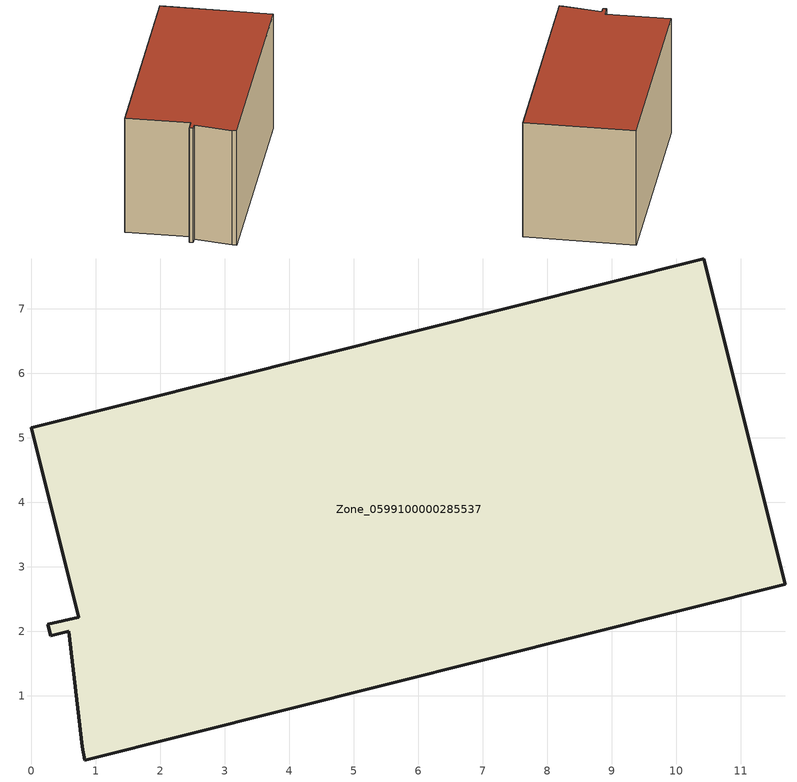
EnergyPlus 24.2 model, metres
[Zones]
Zone_0599100000285537
 floor ground (C_G): 0.31,1.93 0.26,2.11 0.73,2.22 0,5.15 10.42,7.77 11.69,2.73 0.83,0.01 0.79,0.21 0.59,2 z0
 wall outside (C_F): 0.26,2.11 0.31,1.93 0.59,2 0.79,0.21 0.83,0.01 11.69,2.73 10.42,7.77 0,5.15 0.73,2.22 0.26,2.11 z0:5.87
 roof outside (C_R): 0.79,0.21 0.83,0.01 11.69,2.73 10.42,7.77 0,5.15 0.73,2.22 0.26,2.11 0.31,1.93 0.59,2 z5.87
[BUILDING]
Pand.0599100000285537: North Axis=0; Terrain=City; Loads Convergence Tolerance Value=0.04; Temperature Convergence Tolerance Value=0.4; Solar Distribution=FullExterior; Maximum Number of Warmup Days=25; Minimum Number of Warmup Days=1
[Site:Location]
Rotterdam.The.Hague.AP_ZH_NLD Design_Conditions: Latitude=51.96; Longitude=4.45; Time Zone=1; Elevation=-4.5
[SITE:GROUNDTEMPERATURE:BUILDINGSURFACE]
18, 18, 18, 18, 18, 18, 18, 18, 18, 18, 18, 18
[MATERIAL] Thermal Absorptance=0.9; Solar Absorptance=0.7; Visible Absorptance=0.7
Name | Roughness | Thickness | Conductivity | Density | Specific Heat
G.TI.1992-2005 | MediumSmooth | 0.15 | 0.06 | 540 | 1210
F.TI.1992-2005 | Rough | 0.3 | 0.12 | 1920 | 840
R.TI.1992-2005 | MediumRough | 0.2 | 0.08 | 1500 | 1000
[CONSTRUCTION]
C_G: G.TI.1992-2005
C_F: F.TI.1992-2005
C_R: R.TI.1992-2005
[ZONE]
Zone_0599100000285537: Type=1; Multiplier=1; Ceiling Height=Autocalculate; Volume=Autocalculate; Floor Area=autocalculate; Part of Total Floor Area=Yes
[ZONEINFILTRATION:DESIGNFLOWRATE]
Infil_Zone_0599100000285537: Zone or ZoneList or Space or SpaceList=Zone_0599100000285537; Schedule=AlwaysOn; Design Flow Rate Calculation Method=Flow/Area; Flow Rate per Floor Area=0.0015; Constant Term Coefficient=1; Temperature Term Coefficient=0; Velocity Term Coefficient=0; Velocity Squared Term Coefficient=0
[HVACTEMPLATE:ZONE:IDEALLOADSAIRSYSTEM]
Zone_0599100000285537: Maximum Heating Supply Air Temperature=50; Minimum Cooling Supply Air Temperature=13; Maximum Heating Supply Air Humidity Ratio=0.0156; Minimum Cooling Supply Air Humidity Ratio=0.0077; Heating Limit=NoLimit; Cooling Limit=NoLimit; Dehumidification Control Type=ConstantSensibleHeatRatio; Cooling Sensible Heat Ratio=0.7; Dehumidification Setpoint=60; Humidification Control Type=None; Humidification Setpoint=30; Outdoor Air Method=None; Outdoor Air Flow Rate per Person=0.00944; Outdoor Air Flow Rate per Zone Floor Area=0; Outdoor Air Flow Rate per Zone=0; Demand Controlled Ventilation Type=None; Outdoor Air Economizer Type=NoEconomizer; Heat Recovery Type=None; Sensible Heat Recovery Effectiveness=0.7; Latent Heat Recovery Effectiveness=0.65
[ZONECONTROL:THERMOSTAT]
ThermostatControl_Zone_0599100000285537: Zone or ZoneList=Zone_0599100000285537; Control Type Schedule=DualSetpointControlType; Control 1=Thermostat_Zone_0599100000285537; Temperature Difference Between Cutout And Setpoint=0
[THERMOSTATSETPOINT:DUALSETPOINT]
Thermostat_Zone_0599100000285537: Heating Setpoint Temperature Schedule=HeatingSetpoint_Zone_0599100000285537; Cooling Setpoint Temperature Schedule=CoolingSetpoint_Zone_0599100000285537
[SCHEDULE:COMPACT]
HeatingSetpoint_Zone_0599100000285537: Through: 12/31, For: AllDays, Until: 24:00, 21
CoolingSetpoint_Zone_0599100000285537: Through: 12/31, For: AllDays, Until: 24:00, 24
DualSetpointControlType: Through: 12/31, For: AllDays, Until: 24:00, 4
AlwaysOn: Through: 12/31, For: AllDays, Until: 24:00, 1
